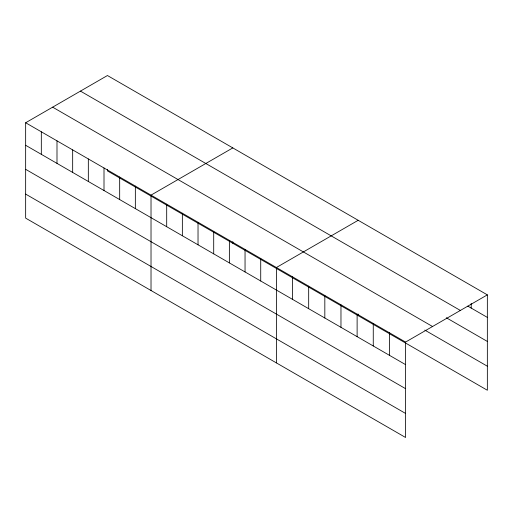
<?xml version="1.0" encoding="UTF-8"?>
<svg xmlns="http://www.w3.org/2000/svg" width="513" height="513" viewBox="0 0 513 513"><rect width="100%" height="100%" fill="white"/><g stroke="black" fill="none" stroke-linecap="round" stroke-linejoin="round"><path stroke-width="0.77" d="M25.65 122.754L405.559 342.088L405.559 437.474L25.65 218.134L25.65 122.754L107.441 75.526L487.35 294.866L487.35 390.246L107.441 170.912L107.441 169.309M232.812 147.911L151.021 195.132L151.021 290.512M358.183 220.295L276.392 267.517L276.392 362.896M405.559 342.088L487.35 294.866M467.843 306.139L487.35 317.4M80.451 91.115L460.36 310.448M446.31 317.746L487.35 341.44M52.64 107.166L432.549 326.505M424.783 330.09L487.35 366.211M25.65 145.288L405.559 364.621M25.65 169.328L405.559 388.662M25.65 194.094L405.559 413.433M471.203 303.42L471.203 308.082M389.412 332.77L389.412 355.304M373.265 323.446L373.265 345.98M358.183 314.071L358.183 315.675M357.119 314.123L357.119 336.656M340.972 304.799L340.972 327.339M324.825 295.482L324.825 318.015M308.679 286.158L308.679 308.691M292.538 276.834L292.538 299.374M260.719 258.469L260.719 281.002M245.047 249.421L245.047 271.954M232.812 241.687L232.812 243.29M229.375 240.373L229.375 262.906M213.703 231.325L213.703 253.858M198.031 222.276L198.031 244.81M182.359 213.228L182.359 235.762M166.693 204.18L166.693 226.714M135.349 186.084L135.349 208.618M119.676 177.036L119.676 199.57M104.004 167.988L104.004 190.522M88.332 158.94L88.332 181.48M72.666 149.892L72.666 172.432M56.994 140.844L56.994 163.384M41.322 131.803L41.322 154.336"/></g></svg>
